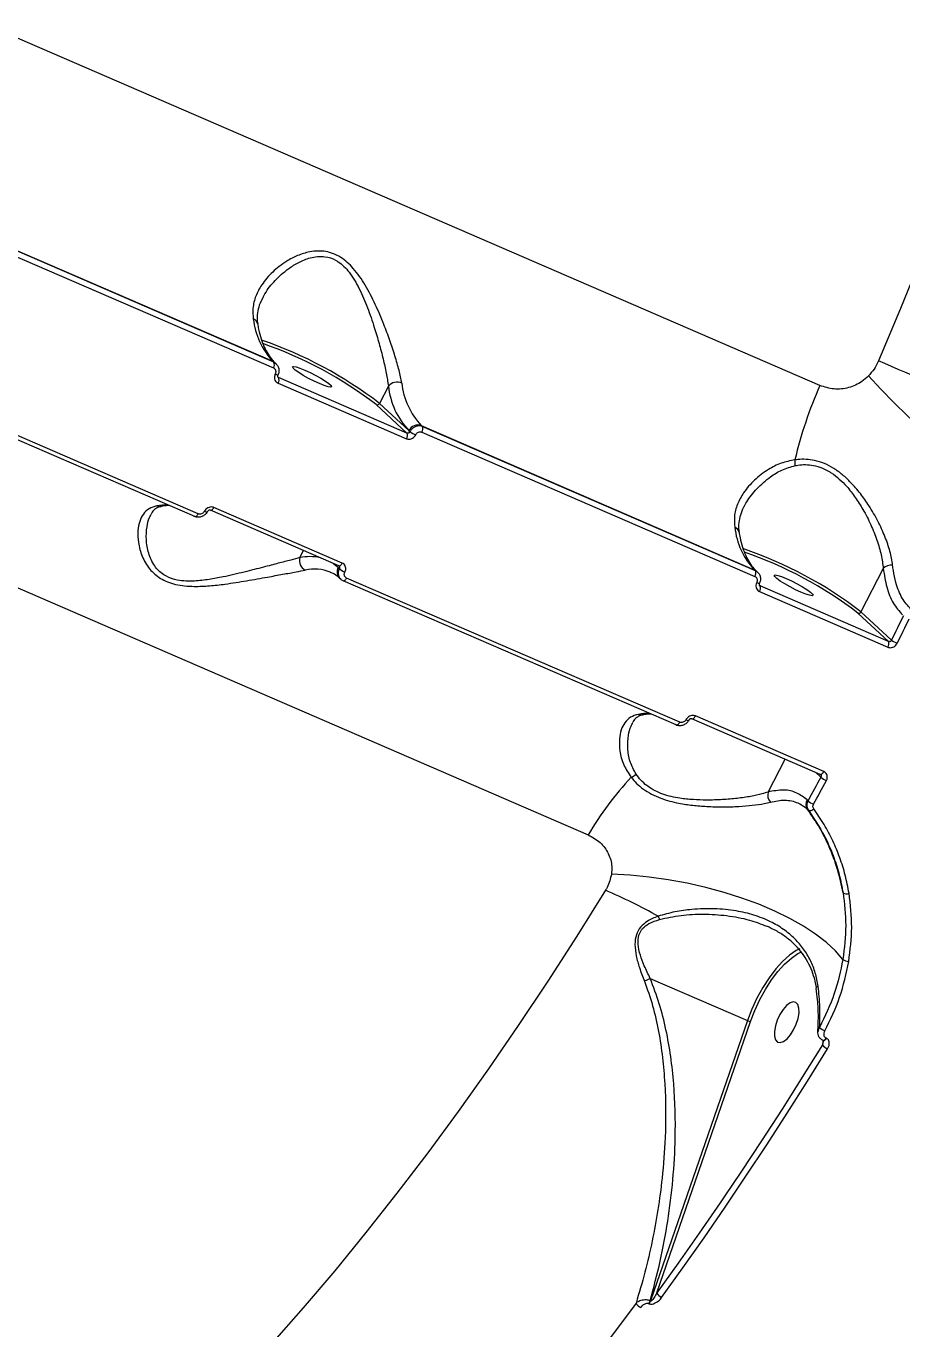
# Model space of a CAD drawing. Header units: millimetres. Extents: x -4781 to 5098, y -4410 to 4664.
# Drawn here: x -443.3 to -263.2, y -1384.2 to -1116.2 of the extents above; entities that cross this region are included whole.
import ezdxf

# ---------------------------------------------------------------- set-up
doc = ezdxf.new("R2010")
doc.units = ezdxf.units.MM
for name, color, linetype in [('DIKOM_ОБЪЕКТ', 7, 'Continuous'), ('DIKOM_РАЗМЕР_ЗОНА', 7, 'Continuous'), ('DIKOM_РАЗМЕР_ОБЪЕКТА', 7, 'Continuous')]:
    doc.layers.add(name, color=color, linetype=linetype)
doc.styles.add('style1', font='arial.ttf', dxfattribs={"width": 0.8})
doc.dimstyles.new('1-50', dxfattribs={"dimtxt": 300, "dimasz": 200, "dimexe": 100, "dimexo": 0, "dimgap": 100, "dimtad": 1, "dimtxsty": 'style1', "dimcen": 200, "dimclrd": 7, "dimclre": 7, "dimclrt": 7, "dimadec": 1, "dimazin": 2, "dimtfac": 1, "dimtmove": 0, "dimatfit": 2, "dimfxl": 0, "dimlwd": 25, "dimlwe": 18, "dimarcsym": 0})

# ---------------------------------------------------------------- blocks, each defined once
blk = doc.blocks.new('*D54')
at = {"layer": 'Defpoints', "color": 0, "transparency": 16777216}
for p in [(2534.93, 1098.4), (-3331.22, 763.4), (2534.93, -3200.56)]:
    blk.add_point(p, dxfattribs=at)
at = {"layer": 'DIKOM_РАЗМЕР_ОБЪЕКТА', "color": 7, "lineweight": 18, "transparency": 16777216}
for p, q in [((2534.93, 1098.4), (2534.93, -3300.56)), ((-3331.22, 763.4), (-3331.22, -3300.56))]:
    blk.add_line(p, q, dxfattribs=at)
at = {"layer": 'DIKOM_РАЗМЕР_ОБЪЕКТА', "color": 7, "lineweight": 25, "transparency": 16777216}
blk.add_line((-3131.22, -3200.56), (2334.93, -3200.56), dxfattribs=at)
at = {"layer": 'DIKOM_РАЗМЕР_ОБЪЕКТА', "color": 7, "transparency": 16777216}
for points in [[(-3131.22, -3167.23), (-3131.22, -3233.9), (-3331.22, -3200.56)], [(2334.93, -3167.23), (2334.93, -3233.9), (2534.93, -3200.56)]]:
    blk.add_solid(points, dxfattribs=at)
at = {"layer": 'DIKOM_РАЗМЕР_ОБЪЕКТА', "color": 7, "transparency": 16777216, "insert": (941.13, -2947.39), "char_height": 300, "attachment_point": 5, "style": 'style1'}
blk.add_mtext('5870', dxfattribs=at)
blk = doc.blocks.new('*D57')
at = {"layer": 'Defpoints', "color": 0, "transparency": 16777216}
for p in [(4034.06, 1180.11), (-4781.22, 856.14), (4034.06, -4310.06)]:
    blk.add_point(p, dxfattribs=at)
at = {"layer": 'DIKOM_РАЗМЕР_ЗОНА', "color": 7, "lineweight": 18, "transparency": 16777216}
for p, q in [((4034.06, 1180.11), (4034.06, -4410.06)), ((-4781.22, 856.14), (-4781.22, -4410.06))]:
    blk.add_line(p, q, dxfattribs=at)
at = {"layer": 'DIKOM_РАЗМЕР_ЗОНА', "color": 7, "lineweight": 25, "transparency": 16777216}
blk.add_line((-4581.22, -4310.06), (3834.06, -4310.06), dxfattribs=at)
at = {"layer": 'DIKOM_РАЗМЕР_ЗОНА', "color": 7, "transparency": 16777216}
for points in [[(-4581.22, -4276.72), (-4581.22, -4343.39), (-4781.22, -4310.06)], [(3834.06, -4276.72), (3834.06, -4343.39), (4034.06, -4310.06)]]:
    blk.add_solid(points, dxfattribs=at)
at = {"layer": 'DIKOM_РАЗМЕР_ЗОНА', "color": 7, "transparency": 16777216, "insert": (-1490.8, -4056.88), "char_height": 300, "attachment_point": 5, "style": 'style1'}
blk.add_mtext('8820', dxfattribs=at)

msp = doc.modelspace()

# ---------------------------------------------------------------- linework, layer by layer
at = {"layer": 'DIKOM_ОБЪЕКТ', "color": 7, "linetype": 'Continuous', "lineweight": 15}
for p, q in [((-280.031, -1190.105), (-568.888, -1065.007)), ((-616.554, -1157.454), (-327.698, -1282.552)), ((-461.065, -1155.448), (-392.564, -1185.114)), ((-460.943, -1156.81), (-392.443, -1186.476)), ((-392.343, -1185.32), (-460.843, -1155.653)), ((-408.628, -1217.051), (-477.129, -1187.385)), ((-407.914, -1216.481), (-476.414, -1186.815)), ((-392.564, -1185.114), (-392.343, -1185.32)), ((-392.112, -1185.409), (-391.89, -1185.615)), ((-391.383, -1188.443), (-391.544, -1188.294)), ((-391.383, -1188.443), (-391.495, -1188.367)), ((-391.485, -1189.605), (-365.076, -1201.042)), ((-364.973, -1199.881), (-391.383, -1188.443)), ((-368.792, -1190.21), (-370.631, -1193.776)), ((-371.27, -1194.038), (-364.973, -1199.881)), ((-364.587, -1199.384), (-370.631, -1193.776)), ((-364.352, -1199.602), (-364.587, -1199.384)), ((-362.028, -1198.339), (-293.528, -1228.005)), ((-361.807, -1198.544), (-362.028, -1198.339)), ((-361.906, -1199.7), (-293.406, -1229.367)), ((-293.306, -1228.21), (-361.807, -1198.544)), ((-378.989, -1227.211), (-405.399, -1215.773)), ((-378.272, -1226.635), (-404.681, -1215.197)), ((-386.996, -1225.515), (-386.249, -1224.067)), ((-379.922, -1226.806), (-379.113, -1227.557)), ((-379.113, -1227.557), (-378.878, -1227.775)), ((-378.993, -1227.209), (-378.935, -1227.248)), ((-380.752, -1228.493), (-380.632, -1228.544)), ((-378.601, -1229.944), (-378.823, -1229.738)), ((-378.149, -1230.239), (-378.092, -1230.276)), ((-309.592, -1259.942), (-378.092, -1230.276)), ((-308.877, -1259.372), (-377.378, -1229.706)), ((-293.528, -1228.005), (-293.306, -1228.21)), ((-293.075, -1228.299), (-292.853, -1228.506)), ((-267.008, -1227.773), (-271.594, -1236.667)), ((-292.346, -1231.334), (-292.508, -1231.184)), ((-292.346, -1231.334), (-292.459, -1231.258)), ((-292.449, -1232.496), (-266.039, -1243.933)), ((-265.936, -1242.772), (-292.346, -1231.334)), ((-272.233, -1236.928), (-265.936, -1242.772)), ((-265.315, -1242.493), (-271.594, -1236.667)), ((-279.952, -1270.101), (-306.362, -1258.664)), ((-279.235, -1269.526), (-305.645, -1258.088)), ((-290.706, -1273.733), (-287.212, -1266.958)), ((-280.886, -1269.697), (-279.842, -1270.666)), ((-279.956, -1270.1), (-279.898, -1270.139)), ((-282.474, -1275.529), (-282.675, -1275.343)), ((-282.58, -1277.305), (-282.395, -1277.477)), ((-314.941, -1312.094), (-294.929, -1320.761)), ((-294.929, -1320.761), (-314.868, -1378.444)), ((-313.583, -1376.776), (-294.284, -1320.944)), ((-279.396, -1324.836), (-279.53, -1325.736)), ((-279.349, -1324.856), (-279.421, -1324.825)), ((-279.349, -1324.856), (-279.31, -1324.868)), ((-278.691, -1324.384), (-278.763, -1324.353)), ((-315.259, -1378.962), (-315.158, -1379.006)), ((-314.868, -1378.444), (-314.969, -1378.4))]:
    msp.add_line(p, q, dxfattribs=at)
at = {"layer": 'DIKOM_ОБЪЕКТ', "color": 7, "linetype": 'Continuous', "lineweight": 15, "flags": 128}
for points in [[(-259.091, -1163.503), (-263.456, -1174.29), (-267.969, -1185.029)], [(-392.112, -1185.409), (-392.26, -1185.287), (-392.564, -1185.114)], [(-385.986, -1186.916), (-384.879, -1187.426), (-383.739, -1188.009), (-382.658, -1188.616), (-381.725, -1189.199), (-381.014, -1189.711), (-380.584, -1190.11), (-380.469, -1190.365), (-380.679, -1190.453), (-381.196, -1190.368), (-381.979, -1190.118), (-382.964, -1189.721), (-384.071, -1189.211), (-385.211, -1188.629), (-386.292, -1188.021), (-387.225, -1187.438), (-387.936, -1186.926), (-388.366, -1186.527), (-388.481, -1186.273), (-388.272, -1186.185), (-387.754, -1186.27), (-386.971, -1186.52), (-385.986, -1186.916)], [(-256.863, -1189.818), (-258.303, -1189.2), (-259.732, -1188.585), (-261.149, -1187.975), (-262.551, -1187.37), (-263.937, -1186.773), (-265.303, -1186.182), (-266.648, -1185.601), (-267.969, -1185.029)], [(-230.471, -1221.205), (-232.371, -1220.177), (-234.485, -1218.901), (-236.792, -1217.39), (-239.268, -1215.659), (-241.891, -1213.725), (-244.632, -1211.607), (-247.467, -1209.326), (-250.366, -1206.905), (-253.301, -1204.367), (-256.243, -1201.738), (-259.163, -1199.043), (-262.032, -1196.309), (-264.822, -1193.563), (-267.505, -1190.833), (-270.055, -1188.144)], [(-408.628, -1217.051), (-408.613, -1217.057), (-408.527, -1217.067), (-408.43, -1217.042), (-408.326, -1216.985), (-408.218, -1216.896), (-408.111, -1216.779), (-408.009, -1216.639), (-407.914, -1216.481)], [(-405.404, -1215.771), (-405.383, -1215.779), (-405.296, -1215.789), (-405.199, -1215.764), (-405.095, -1215.705), (-404.987, -1215.616), (-404.879, -1215.498), (-404.776, -1215.357), (-404.681, -1215.197)], [(-379.113, -1227.557), (-379.923, -1226.89), (-380.243, -1226.668)], [(-378.989, -1227.211), (-378.973, -1227.217), (-378.887, -1227.226), (-378.789, -1227.201), (-378.685, -1227.143), (-378.577, -1227.053), (-378.469, -1226.936), (-378.366, -1226.794), (-378.272, -1226.635)], [(-378.092, -1230.276), (-378.077, -1230.282), (-377.991, -1230.292), (-377.894, -1230.267), (-377.79, -1230.209), (-377.682, -1230.12), (-377.575, -1230.004), (-377.472, -1229.864), (-377.378, -1229.706)], [(-293.075, -1228.299), (-293.223, -1228.178), (-293.528, -1228.005)], [(-286.95, -1229.807), (-285.842, -1230.317), (-284.702, -1230.899), (-283.621, -1231.507), (-282.688, -1232.09), (-281.977, -1232.602), (-281.547, -1233.001), (-281.432, -1233.255), (-281.642, -1233.343), (-282.159, -1233.259), (-282.942, -1233.008), (-283.927, -1232.612), (-285.035, -1232.102), (-286.175, -1231.52), (-287.255, -1230.912), (-288.189, -1230.329), (-288.899, -1229.817), (-289.33, -1229.418), (-289.444, -1229.164), (-289.235, -1229.076), (-288.718, -1229.16), (-287.935, -1229.41), (-286.95, -1229.807)], [(-262.852, -1237.473), (-263.158, -1238.101), (-263.465, -1238.73), (-263.772, -1239.358), (-264.08, -1239.986), (-264.388, -1240.613), (-264.697, -1241.24), (-265.006, -1241.867), (-265.315, -1242.493)], [(-264.137, -1243.129), (-263.827, -1242.501), (-263.517, -1241.872), (-263.208, -1241.244), (-262.899, -1240.615), (-262.59, -1239.986), (-262.282, -1239.356), (-261.975, -1238.726), (-261.668, -1238.096)], [(-309.592, -1259.942), (-309.576, -1259.948), (-309.49, -1259.958), (-309.393, -1259.933), (-309.289, -1259.876), (-309.182, -1259.787), (-309.075, -1259.67), (-308.972, -1259.53), (-308.877, -1259.372)], [(-306.367, -1258.662), (-306.346, -1258.67), (-306.26, -1258.679), (-306.162, -1258.654), (-306.058, -1258.596), (-305.95, -1258.507), (-305.842, -1258.389), (-305.739, -1258.248), (-305.645, -1258.088)], [(-279.952, -1270.101), (-279.936, -1270.108), (-279.85, -1270.117), (-279.753, -1270.092), (-279.648, -1270.034), (-279.54, -1269.944), (-279.433, -1269.827), (-279.33, -1269.686), (-279.235, -1269.526)], [(-279.842, -1270.666), (-280.169, -1271.275), (-280.497, -1271.884), (-280.826, -1272.493), (-281.155, -1273.101), (-281.484, -1273.709), (-281.814, -1274.316), (-282.144, -1274.923), (-282.474, -1275.529)], [(-281.337, -1276.243), (-281.006, -1275.635), (-280.675, -1275.027), (-280.345, -1274.419), (-280.014, -1273.809), (-279.685, -1273.2), (-279.355, -1272.59), (-279.027, -1271.98), (-278.698, -1271.369)], [(-275.307, -1308.161), (-276.831, -1306.402), (-278.705, -1304.662), (-280.912, -1302.959), (-283.43, -1301.308), (-286.234, -1299.727), (-289.296, -1298.23), (-292.586, -1296.833), (-296.072, -1295.549), (-299.719, -1294.391), (-303.49, -1293.371), (-307.35, -1292.499), (-311.259, -1291.783), (-315.18, -1291.23), (-319.073, -1290.846), (-322.9, -1290.634)], [(-324.121, -1293.931), (-330.019, -1303.385), (-336.003, -1312.67), (-342.068, -1321.777), (-348.208, -1330.699), (-354.417, -1339.426), (-360.69, -1347.952), (-367.02, -1356.267), (-373.402, -1364.364), (-379.83, -1372.236), (-386.298, -1379.874), (-392.799, -1387.273)], [(-284.129, -1305.987), (-284.887, -1306.367), (-286.289, -1307.312), (-287.713, -1308.576), (-289.127, -1310.128), (-290.497, -1311.933), (-291.791, -1313.947), (-292.979, -1316.124), (-294.033, -1318.414), (-294.929, -1320.761)], [(-294.284, -1320.944), (-293.415, -1318.668), (-292.393, -1316.448), (-291.241, -1314.338), (-289.986, -1312.384), (-288.658, -1310.634), (-287.287, -1309.129), (-285.907, -1307.904), (-284.548, -1306.987), (-283.773, -1306.601)], [(-284.514, -1320.325), (-284.323, -1319.192), (-284.336, -1318.213), (-284.553, -1317.467), (-284.955, -1317.014), (-285.51, -1316.892), (-286.173, -1317.11), (-286.891, -1317.651), (-287.605, -1318.471), (-288.257, -1319.502), (-288.795, -1320.663), (-289.175, -1321.858), (-289.366, -1322.991), (-289.353, -1323.971), (-289.136, -1324.716), (-288.734, -1325.169), (-288.179, -1325.291), (-287.516, -1325.073), (-286.798, -1324.532), (-286.084, -1323.713), (-285.432, -1322.681), (-284.894, -1321.521), (-284.514, -1320.325)], [(-312.581, -1377.704), (-308.198, -1371.605), (-303.845, -1365.416), (-299.523, -1359.14), (-295.235, -1352.78), (-290.982, -1346.338), (-286.765, -1339.816), (-282.586, -1333.217), (-278.447, -1326.544)], [(-279.53, -1325.736), (-283.659, -1332.394), (-283.895, -1332.771)], [(-279.42, -1324.825), (-279.371, -1324.839), (-279.231, -1324.819), (-279.075, -1324.726), (-278.915, -1324.566), (-278.763, -1324.353)], [(-279.31, -1324.868), (-279.298, -1324.87), (-279.159, -1324.85), (-279.003, -1324.757), (-278.843, -1324.597), (-278.691, -1324.384)], [(-283.895, -1332.771), (-287.828, -1338.977), (-292.035, -1345.484), (-296.278, -1351.91), (-299.584, -1356.825)], [(-299.584, -1356.825), (-300.556, -1358.255), (-304.868, -1364.516), (-309.21, -1370.69), (-313.583, -1376.776)], [(-317.852, -1378.876), (-322.495, -1385.13), (-327.167, -1391.279), (-331.866, -1397.32), (-336.588, -1403.25), (-341.333, -1409.069), (-346.099, -1414.773), (-350.883, -1420.359), (-355.683, -1425.825)]]:
    msp.add_lwpolyline(points, dxfattribs=at)
at = {"layer": 'DIKOM_ОБЪЕКТ', "color": 7, "linetype": 'Continuous', "lineweight": 15}
for centre, radius, start, end in [((-381.551, -1174.779), 15.103, 186.07014, 223.17958), ((-397.042, -1177.66), 1.368, 12.2846, 69.79435), ((-422.458, -1261.313), 85.131, 52.49751, 71.11547), ((-421.65, -1259.733), 82.789, 52.51676, 70.93607), ((-393.405, -1185.81), 1.17, 325.33494, 24.78576), ((-391.466, -1186.759), 1.136, 238.53898, 267.49247), ((-392.451, -1188.934), 1.175, 325.20908, 24.69743), ((-366.973, -1191.895), 2.479, 67.71752, 137.19535), ((-351.011, -1188.002), 15.107, 186.07324, 223.1741), ((-200.796, -1225.263), 86.685, 156.07246, 166.7476), ((-353.02, -1188.532), 15.861, 186.07368, 223.17612), ((-371.094, -1193.556), 0.513, 249.93433, 334.58243), ((-366.042, -1200.372), 1.176, 325.22944, 24.67708), ((-362.734, -1200.265), 2.052, 69.88319, 154.57775), ((-360.604, -1194.06), 6.691, 235.93201, 247.41395), ((-362.869, -1199.035), 1.17, 325.33965, 24.77519), ((-288.542, -1206.113), 3.447, 352.32606, 12.096), ((-414.441, -1224.703), 10.035, 88.17954, 101.33665), ((-415.787, -1213.449), 1.546, 246.10996, 280.26035), ((-406.182, -1215.347), 0.76, 234.74784, 279.35702), ((-282.512, -1217.669), 15.105, 186.07276, 223.17631), ((-298.005, -1220.551), 1.368, 12.29444, 69.80786), ((-323.405, -1304.174), 85.098, 52.49387, 71.11911), ((-322.627, -1302.649), 82.817, 52.51994, 70.93289), ((-384.911, -1226.139), 2.175, 163.34885, 243.6344), ((-384.987, -1235.14), 9.832, 77.33077, 101.79032), ((-377.525, -1228.456), 1.824, 150.49074, 224.66798), ((-265.247, -1229.51), 2.474, 86.00772, 135.39293), ((-383.977, -1236.666), 8.786, 68.46563, 102.4913), ((-376.184, -1224.671), 4.11, 229.04535, 247.83833), ((-294.37, -1228.701), 1.172, 325.36733, 24.75156), ((-292.432, -1229.654), 1.131, 238.51953, 267.60043), ((-293.415, -1231.825), 1.176, 325.22944, 24.67708), ((-272.057, -1236.446), 0.513, 249.92265, 334.52092), ((-267.003, -1243.263), 1.174, 325.18939, 24.713), ((-261.552, -1236.922), 6.723, 235.95998, 247.38597), ((-315.393, -1267.702), 10.143, 88.26162, 101.27824), ((-316.752, -1256.342), 1.544, 246.11754, 280.31162), ((-307.142, -1258.227), 0.771, 235.09293, 279.01193), ((-319.943, -1267.971), 2.945, 291.80547, 315.16804), ((-270.092, -1316.352), 66.789, 136.88715, 149.59737), ((-277.15, -1267.568), 4.104, 229.0128, 247.83886), ((-288.477, -1274.291), 2.298, 165.96079, 220.92446), ((-281.049, -1276.248), 1.861, 150.89287, 214.63614), ((-279.89, -1272.677), 3.848, 227.81978, 247.9177), ((-282.049, -1276.53), 1.008, 249.91144, 317.45598), ((-373.689, -1407.548), 123.959, 60.84945, 66.42949), ((-274.548, -1293.256), 1.403, 239.04567, 290.92324), ((-302.752, -1295.435), 11.238, 200.05612, 203.67709), ((-274.158, -1306.755), 1.815, 230.74773, 271.85712), ((-294.013, -1318.761), 2.2, 245.38876, 262.92189), ((-278.211, -1320.486), 2.517, 221.84636, 251.96956), ((-277.484, -1324.122), 2.607, 218.26592, 248.31172), ((-311.885, -1375.948), 1.889, 205.96769, 248.37053), ((-316.137, -1377.978), 1.936, 207.66432, 247.76615), ((-317.013, -1377.702), 2.16, 324.31069, 341.14898), ((-316.935, -1377.735), 2.185, 324.4077, 341.05198)]:
    msp.add_arc(centre, radius, start, end, dxfattribs=at)
for points, knots in [([(-366.033, -1189.601), (-366.201, -1188.748), (-366.537, -1187.042), (-367.407, -1184.04), (-368.46, -1180.852), (-369.792, -1177.292), (-371.418, -1173.426), (-373.451, -1169.471), (-375.767, -1166.06), (-378.096, -1163.935), (-380.084, -1162.936), (-381.688, -1162.49), (-383.337, -1162.389), (-385.312, -1162.619), (-387.493, -1163.31), (-390.119, -1164.689), (-392.696, -1166.685), (-394.808, -1169.165), (-396.136, -1171.693), (-396.768, -1174.065), (-396.632, -1175.648), (-396.569, -1176.376)], [0, 0, 0, 0, 0.055477, 0.1110216, 0.1664945, 0.2220059, 0.2900218, 0.3579602, 0.422677, 0.4774092, 0.5052471, 0.5330949, 0.5627105, 0.5923752, 0.6404311, 0.6885808, 0.760326, 0.8320614, 0.891, 0.9498672, 1, 1, 1, 1]), ([(-394.703, -1172.297), (-394.535, -1171.937), (-393.907, -1170.592), (-392.124, -1168.429), (-389.727, -1166.257), (-387.241, -1164.705), (-385.224, -1163.875), (-383.383, -1163.524), (-381.605, -1163.532), (-380.135, -1164.001), (-378.851, -1164.78), (-377.882, -1165.578), (-376.335, -1167.351), (-374.672, -1170.222), (-373.036, -1174.116), (-371.734, -1177.926), (-370.68, -1181.472), (-369.857, -1184.625), (-369.175, -1187.628), (-368.921, -1189.341), (-368.792, -1190.21)], [0, 0, 0, 0, 0.03075625, 0.11482618, 0.20110399, 0.25636003, 0.31274073, 0.34553476, 0.37921011, 0.42741158, 0.44025314, 0.47032608, 0.50140368, 0.57565389, 0.65475173, 0.73602729, 0.80159714, 0.86831159, 0.93323976, 1, 1, 1, 1]), ([(-394.73, -1172.284), (-394.889, -1172.581), (-395.326, -1173.399), (-395.688, -1174.751), (-395.866, -1176.142), (-395.726, -1177.016), (-395.669, -1177.375)], [0, 0, 0, 0, 0.1770032, 0.4876645, 0.7898243, 1, 1, 1, 1]), ([(-395.704, -1177.374), (-395.635, -1177.758), (-395.436, -1178.867), (-394.992, -1180.521), (-394.338, -1182.241), (-393.559, -1183.693), (-392.804, -1184.724), (-392.299, -1185.224), (-392.112, -1185.409)], [0, 0, 0, 0, 0.1035385, 0.2983141, 0.4928934, 0.6877618, 0.8843251, 1, 1, 1, 1]), ([(-392.443, -1186.476), (-392.355, -1186.526), (-392.179, -1186.626), (-392.008, -1186.887), (-391.933, -1187.195), (-391.958, -1187.489), (-392.031, -1187.66), (-392.059, -1187.728)], [0, 0, 0, 0, 0.214295, 0.4286346, 0.643112, 0.8582301, 1, 1, 1, 1]), ([(-391.834, -1185.674), (-391.839, -1185.668), (-391.955, -1185.495), (-392.152, -1185.406), (-392.343, -1185.32)], [0, 0, 0, 0, 0.0360091, 1, 1, 1, 1]), ([(-391.846, -1185.695), (-391.796, -1185.735), (-391.566, -1185.917), (-391.348, -1186.428), (-391.275, -1187.116), (-391.357, -1187.642), (-391.511, -1187.864), (-391.527, -1187.887)], [0, 0, 0, 0, 0.08106198, 0.37250993, 0.66418324, 0.96474566, 1, 1, 1, 1]), ([(-267.969, -1185.029), (-267.993, -1185.083), (-268.251, -1185.678), (-268.858, -1186.799), (-269.651, -1187.69), (-270.055, -1188.144)], [0, 0, 0, 0, 0.0468784, 0.5142913, 1, 1, 1, 1]), ([(-392.059, -1187.728), (-392.102, -1187.83), (-392.21, -1188.086), (-392.249, -1188.527), (-392.137, -1188.988), (-391.881, -1189.379), (-391.617, -1189.53), (-391.485, -1189.605)], [0, 0, 0, 0, 0.1418593, 0.3567826, 0.5712845, 0.7856777, 1, 1, 1, 1]), ([(-391.512, -1187.895), (-391.526, -1187.922), (-391.565, -1187.999), (-391.583, -1188.127), (-391.57, -1188.253), (-391.537, -1188.331), (-391.505, -1188.354), (-391.493, -1188.363)], [0, 0, 0, 0, 0.1161741, 0.3186263, 0.5451638, 0.8197737, 1, 1, 1, 1]), ([(-270.055, -1188.144), (-270.484, -1188.531), (-271.688, -1189.613), (-274.123, -1190.678), (-277.174, -1191.026), (-279.072, -1190.414), (-280.031, -1190.105)], [0, 0, 0, 0, 0.1529557, 0.4283599, 0.7114269, 1, 1, 1, 1]), ([(-365.076, -1201.042), (-364.981, -1201.075), (-364.743, -1201.159), (-364.316, -1201.149), (-363.851, -1200.982), (-363.439, -1200.672), (-363.262, -1200.382), (-363.174, -1200.238)], [0, 0, 0, 0, 0.14059176, 0.3550613, 0.56980314, 0.78491567, 1, 1, 1, 1]), ([(-364.352, -1199.602), (-364.38, -1199.652), (-364.436, -1199.751), (-364.569, -1199.857), (-364.721, -1199.915), (-364.863, -1199.92), (-364.942, -1199.892), (-364.973, -1199.881)], [0, 0, 0, 0, 0.2155565, 0.430874, 0.6454156, 0.8596724, 1, 1, 1, 1]), ([(-361.807, -1198.544), (-361.932, -1198.5), (-362.249, -1198.389), (-362.82, -1198.4), (-363.442, -1198.62), (-363.995, -1199.028), (-364.233, -1199.411), (-364.352, -1199.602)], [0, 0, 0, 0, 0.1407296, 0.3554527, 0.5702933, 0.7851277, 1, 1, 1, 1]), ([(-363.174, -1200.238), (-363.115, -1200.141), (-362.997, -1199.948), (-362.722, -1199.741), (-362.413, -1199.629), (-362.128, -1199.623), (-361.969, -1199.678), (-361.906, -1199.7)], [0, 0, 0, 0, 0.215128, 0.4301374, 0.6449781, 0.8594842, 1, 1, 1, 1]), ([(-285.172, -1205.391), (-286.143, -1205.588), (-288.088, -1205.983), (-290.919, -1207.481), (-293.592, -1209.508), (-295.722, -1211.986), (-297.072, -1214.513), (-297.73, -1216.91), (-297.595, -1218.518), (-297.533, -1219.267)], [0, 0, 0, 0, 0.128151, 0.2567403, 0.4268173, 0.5968716, 0.7373062, 0.8775676, 1, 1, 1, 1]), ([(-265.075, -1227.042), (-265.228, -1226.114), (-265.534, -1224.258), (-266.594, -1221.187), (-268.042, -1218.009), (-269.767, -1215.021), (-271.664, -1212.319), (-273.494, -1210.18), (-275.342, -1208.448), (-277.15, -1207.113), (-279.105, -1206.1), (-281.621, -1205.312), (-283.681, -1205.216), (-284.972, -1205.368), (-285.172, -1205.391)], [0, 0, 0, 0, 0.11009536, 0.22021589, 0.32928634, 0.43830672, 0.52495827, 0.61150901, 0.67533711, 0.73909274, 0.80399564, 0.86888834, 0.97973041, 1, 1, 1, 1]), ([(-295.653, -1215.163), (-295.473, -1214.785), (-294.829, -1213.425), (-293.025, -1211.247), (-290.542, -1209.043), (-287.874, -1207.363), (-286.051, -1206.839), (-285.126, -1206.574)], [0, 0, 0, 0, 0.0987498, 0.3550405, 0.6180441, 0.806352, 1, 1, 1, 1]), ([(-285.126, -1206.574), (-284.938, -1206.541), (-283.73, -1206.331), (-281.854, -1206.337), (-279.622, -1206.989), (-278.41, -1207.598), (-277.207, -1208.365), (-276.016, -1209.302), (-274.345, -1211.005), (-272.707, -1213.114), (-271.023, -1215.791), (-269.505, -1218.754), (-268.25, -1221.915), (-267.352, -1224.977), (-267.123, -1226.841), (-267.008, -1227.773)], [0, 0, 0, 0, 0.020103, 0.1287317, 0.1863589, 0.2439964, 0.254856, 0.3176611, 0.3805763, 0.4675486, 0.554631, 0.6653721, 0.77617, 0.8880909, 1, 1, 1, 1]), ([(-416.414, -1214.863), (-416.972, -1215.03), (-418.106, -1215.369), (-419.24, -1216.508), (-420, -1218.022), (-420.38, -1219.987), (-420.295, -1222.415), (-419.571, -1225.176), (-418.118, -1227.791), (-416.161, -1229.566), (-414.227, -1230.531), (-412.546, -1231.048), (-410.684, -1231.343), (-408.343, -1231.463), (-405.548, -1231.333), (-401.913, -1230.917), (-397.865, -1230.269), (-393.878, -1229.551), (-390.467, -1228.927), (-387.797, -1228.446), (-386.479, -1228.2), (-385.877, -1228.088)], [0, 0, 0, 0, 0.0545827, 0.1110322, 0.1659459, 0.2220146, 0.2890712, 0.3579584, 0.4226748, 0.4774028, 0.5047488, 0.5330992, 0.562354, 0.5923818, 0.639889, 0.6885848, 0.7592834, 0.8320587, 0.8901595, 0.9498666, 1, 1, 1, 1]), ([(-386.996, -1225.515), (-387.584, -1225.671), (-388.858, -1226.009), (-391.417, -1226.67), (-394.633, -1227.509), (-398.436, -1228.489), (-402.225, -1229.39), (-405.679, -1230.039), (-408.267, -1230.341), (-410.467, -1230.36), (-412.473, -1230.139), (-413.991, -1229.624), (-415.21, -1228.907), (-416.066, -1228.212), (-417.277, -1226.753), (-418.234, -1224.537), (-418.671, -1221.755), (-418.511, -1219.301), (-418.114, -1217.56), (-417.685, -1216.822), (-417.554, -1216.598)], [0, 0, 0, 0, 0.0593373, 0.1286036, 0.1997505, 0.28391, 0.3702838, 0.4255968, 0.4820373, 0.5148667, 0.5485772, 0.5968324, 0.6096845, 0.6397954, 0.6709046, 0.7452268, 0.8244156, 0.9057761, 0.9714172, 1, 1, 1, 1]), ([(-415.483, -1214.982), (-415.559, -1214.992), (-415.926, -1215.038), (-416.411, -1215.262), (-416.988, -1215.67), (-417.38, -1216.091), (-417.546, -1216.492), (-417.582, -1216.578)], [0, 0, 0, 0, 0.0635259, 0.3071105, 0.6031721, 0.914706, 1, 1, 1, 1]), ([(-413.818, -1214.804), (-414.252, -1214.82), (-414.795, -1214.839), (-415.386, -1214.948), (-415.504, -1214.969)], [0, 0, 0, 0, 0.8000896, 1, 1, 1, 1]), ([(-406.072, -1216.09), (-406.096, -1216.144), (-406.222, -1216.423), (-406.648, -1216.831), (-407.324, -1217.175), (-408.045, -1217.228), (-408.555, -1217.131), (-408.763, -1216.975), (-408.792, -1216.954)], [0, 0, 0, 0, 0.05515348, 0.28751572, 0.52948875, 0.75115442, 0.96541929, 1, 1, 1, 1]), ([(-406.62, -1215.968), (-406.682, -1216.062), (-406.805, -1216.25), (-407.088, -1216.449), (-407.404, -1216.555), (-407.692, -1216.559), (-407.851, -1216.503), (-407.914, -1216.481)], [0, 0, 0, 0, 0.2153009, 0.4302737, 0.645016, 0.8595053, 1, 1, 1, 1]), ([(-404.681, -1215.197), (-404.776, -1215.164), (-405.014, -1215.081), (-405.446, -1215.086), (-405.919, -1215.246), (-406.342, -1215.545), (-406.528, -1215.827), (-406.62, -1215.968)], [0, 0, 0, 0, 0.1406172, 0.3551339, 0.5699189, 0.7849777, 1, 1, 1, 1]), ([(-405.403, -1215.777), (-405.428, -1215.766), (-405.474, -1215.745), (-405.61, -1215.751), (-405.753, -1215.799), (-405.886, -1215.883), (-405.994, -1215.988), (-406.036, -1216.064), (-406.055, -1216.098)], [0, 0, 0, 0, 0.2168443, 0.4056618, 0.5694131, 0.7205865, 0.8772271, 1, 1, 1, 1]), ([(-295.691, -1215.1), (-295.7, -1215.113), (-296.035, -1215.648), (-296.413, -1216.73), (-296.762, -1218.293), (-296.815, -1219.463), (-296.67, -1220.122), (-296.639, -1220.266)], [0, 0, 0, 0, 0.0082443, 0.3189289, 0.6207174, 0.9171363, 1, 1, 1, 1]), ([(-296.668, -1220.265), (-296.599, -1220.649), (-296.4, -1221.758), (-295.956, -1223.412), (-295.301, -1225.132), (-294.523, -1226.584), (-293.767, -1227.615), (-293.262, -1228.114), (-293.075, -1228.299)], [0, 0, 0, 0, 0.1035394, 0.2983177, 0.4928809, 0.6877577, 0.8843236, 1, 1, 1, 1]), ([(-378.935, -1227.248), (-378.931, -1227.251), (-378.885, -1227.281), (-378.835, -1227.377), (-378.801, -1227.522), (-378.821, -1227.663), (-378.862, -1227.743), (-378.878, -1227.775)], [0, 0, 0, 0, 0.0259298, 0.2910579, 0.5575991, 0.8240399, 1, 1, 1, 1]), ([(-377.735, -1228.478), (-377.689, -1228.379), (-377.573, -1228.129), (-377.525, -1227.698), (-377.627, -1227.245), (-377.877, -1226.859), (-378.14, -1226.71), (-378.272, -1226.635)], [0, 0, 0, 0, 0.1417704, 0.3566217, 0.5712894, 0.7857123, 1, 1, 1, 1]), ([(-261.338, -1236.108), (-261.96, -1235.405), (-263.222, -1233.979), (-264.327, -1231.119), (-264.866, -1228.686), (-265.028, -1227.409), (-265.075, -1227.042)], [0, 0, 0, 0, 0.3362291, 0.682223, 0.908776, 1, 1, 1, 1]), ([(-378.823, -1229.738), (-378.993, -1229.591), (-379.519, -1229.138), (-380.141, -1228.716), (-380.649, -1228.554), (-380.737, -1228.526)], [0, 0, 0, 0, 0.28409417, 0.8748155, 1, 1, 1, 1]), ([(-378.878, -1227.775), (-378.938, -1227.908), (-379.09, -1228.243), (-379.147, -1228.817), (-379.021, -1229.427), (-378.776, -1229.734), (-378.656, -1229.884)], [0, 0, 0, 0, 0.18246849, 0.45876443, 0.73488897, 1, 1, 1, 1]), ([(-378.656, -1229.884), (-378.652, -1229.891), (-378.536, -1230.063), (-378.339, -1230.152), (-378.149, -1230.239)], [0, 0, 0, 0, 0.0382216, 1, 1, 1, 1]), ([(-377.378, -1229.706), (-377.465, -1229.656), (-377.64, -1229.556), (-377.807, -1229.299), (-377.875, -1228.998), (-377.842, -1228.71), (-377.765, -1228.544), (-377.735, -1228.478)], [0, 0, 0, 0, 0.2142695, 0.4284784, 0.6431987, 0.8579701, 1, 1, 1, 1]), ([(-293.406, -1229.367), (-293.318, -1229.416), (-293.142, -1229.516), (-292.971, -1229.778), (-292.897, -1230.086), (-292.922, -1230.38), (-292.994, -1230.551), (-293.023, -1230.619)], [0, 0, 0, 0, 0.21414306, 0.42845556, 0.64317266, 0.85799093, 1, 1, 1, 1]), ([(-292.798, -1228.565), (-292.802, -1228.559), (-292.917, -1228.384), (-293.115, -1228.296), (-293.306, -1228.21)], [0, 0, 0, 0, 0.0365448, 1, 1, 1, 1]), ([(-292.809, -1228.586), (-292.759, -1228.626), (-292.53, -1228.808), (-292.311, -1229.319), (-292.238, -1230.007), (-292.32, -1230.533), (-292.474, -1230.755), (-292.491, -1230.778)], [0, 0, 0, 0, 0.0810306, 0.3726248, 0.6640463, 0.9647513, 1, 1, 1, 1]), ([(-267.008, -1227.773), (-266.796, -1229.071), (-266.358, -1231.745), (-265.043, -1235.015), (-263.723, -1236.522), (-263.053, -1237.286)], [0, 0, 0, 0, 0.3175222, 0.6539197, 1, 1, 1, 1]), ([(-293.023, -1230.619), (-293.066, -1230.721), (-293.174, -1230.976), (-293.212, -1231.418), (-293.1, -1231.879), (-292.844, -1232.27), (-292.581, -1232.421), (-292.449, -1232.496)], [0, 0, 0, 0, 0.1418751, 0.3566272, 0.571355, 0.7857371, 1, 1, 1, 1]), ([(-292.475, -1230.786), (-292.489, -1230.814), (-292.528, -1230.89), (-292.546, -1231.017), (-292.534, -1231.143), (-292.5, -1231.221), (-292.469, -1231.244), (-292.456, -1231.253)], [0, 0, 0, 0, 0.11619657, 0.31828346, 0.54505028, 0.81969299, 1, 1, 1, 1]), ([(-266.039, -1243.933), (-265.945, -1243.966), (-265.707, -1244.049), (-265.279, -1244.039), (-264.814, -1243.873), (-264.402, -1243.563), (-264.225, -1243.273), (-264.137, -1243.129)], [0, 0, 0, 0, 0.1406283, 0.3551261, 0.5698809, 0.7849071, 1, 1, 1, 1]), ([(-265.315, -1242.493), (-265.343, -1242.543), (-265.399, -1242.642), (-265.533, -1242.748), (-265.685, -1242.806), (-265.826, -1242.81), (-265.905, -1242.783), (-265.936, -1242.772)], [0, 0, 0, 0, 0.21514245, 0.43049708, 0.64536167, 0.85963344, 1, 1, 1, 1]), ([(-317.377, -1257.754), (-317.935, -1257.921), (-319.07, -1258.26), (-320.204, -1259.399), (-320.963, -1260.913), (-321.346, -1262.879), (-321.244, -1265.302), (-320.594, -1268.067), (-319.414, -1269.851), (-318.849, -1270.706)], [0, 0, 0, 0, 0.12953682, 0.26350789, 0.39384006, 0.52689782, 0.6860513, 0.84954008, 1, 1, 1, 1]), ([(-317.854, -1270.048), (-318.307, -1269.199), (-319.258, -1267.415), (-319.629, -1264.632), (-319.472, -1262.176), (-319.075, -1260.441), (-318.643, -1259.701), (-318.514, -1259.479)], [0, 0, 0, 0, 0.2220686, 0.466626, 0.7115427, 0.9134558, 1, 1, 1, 1]), ([(-316.452, -1257.869), (-316.499, -1257.874), (-316.841, -1257.912), (-317.305, -1258.12), (-317.921, -1258.524), (-318.327, -1258.953), (-318.509, -1259.378), (-318.545, -1259.46)], [0, 0, 0, 0, 0.0381137, 0.2799341, 0.5713318, 0.9172671, 1, 1, 1, 1]), ([(-314.781, -1257.695), (-315.215, -1257.71), (-315.758, -1257.73), (-316.349, -1257.838), (-316.467, -1257.86)], [0, 0, 0, 0, 0.8000834, 1, 1, 1, 1]), ([(-307.035, -1258.981), (-307.059, -1259.034), (-307.185, -1259.314), (-307.612, -1259.721), (-308.287, -1260.067), (-309.009, -1260.119), (-309.518, -1260.022), (-309.727, -1259.866), (-309.756, -1259.844)], [0, 0, 0, 0, 0.0552908, 0.2875289, 0.5295503, 0.7511816, 0.9654217, 1, 1, 1, 1]), ([(-307.584, -1258.859), (-307.645, -1258.953), (-307.769, -1259.141), (-308.052, -1259.34), (-308.367, -1259.446), (-308.655, -1259.45), (-308.814, -1259.394), (-308.877, -1259.372)], [0, 0, 0, 0, 0.21508597, 0.43010865, 0.64493612, 0.85943951, 1, 1, 1, 1]), ([(-305.645, -1258.088), (-305.739, -1258.055), (-305.977, -1257.971), (-306.409, -1257.977), (-306.882, -1258.137), (-307.306, -1258.436), (-307.491, -1258.718), (-307.584, -1258.859)], [0, 0, 0, 0, 0.140619, 0.3550747, 0.5698503, 0.7848448, 1, 1, 1, 1]), ([(-306.367, -1258.667), (-306.391, -1258.656), (-306.437, -1258.636), (-306.574, -1258.642), (-306.716, -1258.689), (-306.849, -1258.774), (-306.957, -1258.879), (-306.999, -1258.956), (-307.018, -1258.989)], [0, 0, 0, 0, 0.2167588, 0.4055704, 0.5691238, 0.7205662, 0.8772018, 1, 1, 1, 1]), ([(-290.706, -1273.733), (-291.107, -1273.864), (-292.151, -1274.206), (-294.243, -1274.655), (-296.98, -1275.054), (-300.056, -1275.32), (-303.108, -1275.419), (-306.076, -1275.335), (-309.113, -1275.034), (-311.832, -1274.415), (-313.997, -1273.49), (-315.038, -1272.847), (-316.01, -1272.12), (-316.915, -1271.302), (-317.539, -1270.47), (-317.854, -1270.048)], [0, 0, 0, 0, 0.0653899, 0.1703684, 0.2779432, 0.3818123, 0.4884119, 0.5695648, 0.6527981, 0.7604204, 0.8151657, 0.8718903, 0.8800466, 0.9392, 1, 1, 1, 1]), ([(-279.898, -1270.139), (-279.894, -1270.142), (-279.849, -1270.171), (-279.798, -1270.267), (-279.765, -1270.412), (-279.785, -1270.553), (-279.825, -1270.634), (-279.842, -1270.666)], [0, 0, 0, 0, 0.0259321, 0.2917205, 0.557614, 0.8240779, 1, 1, 1, 1]), ([(-278.698, -1271.369), (-278.652, -1271.27), (-278.537, -1271.02), (-278.488, -1270.588), (-278.59, -1270.136), (-278.841, -1269.75), (-279.104, -1269.6), (-279.235, -1269.526)], [0, 0, 0, 0, 0.1419091, 0.3567409, 0.5713675, 0.785767, 1, 1, 1, 1]), ([(-318.849, -1270.706), (-318.493, -1271.125), (-317.772, -1271.971), (-316.37, -1273.146), (-314.698, -1274.19), (-312.294, -1275.258), (-309.373, -1276.025), (-306.163, -1276.492), (-303.086, -1276.735), (-299.873, -1276.808), (-296.702, -1276.721), (-293.846, -1276.487), (-291.696, -1276.171), (-290.62, -1275.899), (-290.213, -1275.796)], [0, 0, 0, 0, 0.0603675, 0.1220456, 0.1825877, 0.2452054, 0.3548652, 0.4358136, 0.5191055, 0.6213418, 0.7266005, 0.8297208, 0.9355781, 1, 1, 1, 1]), ([(-282.675, -1275.343), (-283.353, -1274.828), (-284.785, -1273.739), (-287.486, -1273.13), (-289.622, -1273.53), (-290.706, -1273.733)], [0, 0, 0, 0, 0.3069727, 0.6484699, 1, 1, 1, 1]), ([(-290.213, -1275.796), (-289.211, -1275.598), (-287.178, -1275.196), (-284.839, -1275.761), (-283.363, -1276.616), (-282.745, -1277.16), (-282.58, -1277.305)], [0, 0, 0, 0, 0.3414978, 0.6929929, 0.9180135, 1, 1, 1, 1]), ([(-282.474, -1275.529), (-282.501, -1275.582), (-282.625, -1275.833), (-282.742, -1276.317), (-282.699, -1276.955), (-282.496, -1277.303), (-282.395, -1277.477)], [0, 0, 0, 0, 0.0820075, 0.3880409, 0.6940832, 1, 1, 1, 1]), ([(-275.27, -1294.459), (-275.615, -1292.839), (-276.309, -1289.58), (-278.001, -1285.103), (-280.057, -1280.962), (-281.736, -1278.528), (-282.58, -1277.305)], [0, 0, 0, 0, 0.2598623, 0.5228475, 0.7602199, 1, 1, 1, 1]), ([(-282.395, -1277.477), (-281.052, -1279.512), (-279.017, -1282.594), (-277.123, -1287.193), (-275.975, -1290.776), (-275.503, -1293.243), (-275.27, -1294.459)], [0, 0, 0, 0, 0.395176, 0.5986631, 0.8021599, 1, 1, 1, 1]), ([(-281.306, -1277.212), (-281.356, -1277.125), (-281.456, -1276.952), (-281.475, -1276.634), (-281.414, -1276.394), (-281.35, -1276.27), (-281.337, -1276.243)], [0, 0, 0, 0, 0.3056232, 0.6117226, 0.9180639, 1, 1, 1, 1]), ([(-274.047, -1294.566), (-274.285, -1293.323), (-274.759, -1290.839), (-275.894, -1287.241), (-277.345, -1283.744), (-279.121, -1280.366), (-280.578, -1278.263), (-281.306, -1277.212)], [0, 0, 0, 0, 0.19784398, 0.39550614, 0.59317346, 0.7965966, 1, 1, 1, 1]), ([(-327.698, -1282.552), (-326.827, -1283.031), (-325.103, -1283.98), (-323.428, -1286.303), (-322.741, -1288.627), (-322.858, -1290.106), (-322.9, -1290.634)], [0, 0, 0, 0, 0.2885686, 0.5716255, 0.8470327, 1, 1, 1, 1]), ([(-322.9, -1290.634), (-323.125, -1291.567), (-323.374, -1292.598), (-323.953, -1293.651), (-324.063, -1293.835), (-324.121, -1293.931)], [0, 0, 0, 0, 0.8218196, 0.9078527, 1, 1, 1, 1]), ([(-275.27, -1294.459), (-274.996, -1296.693), (-274.442, -1301.212), (-275.017, -1305.827), (-275.307, -1308.161)], [0, 0, 0, 0, 0.49416547, 1, 1, 1, 1]), ([(-274.099, -1308.57), (-273.805, -1306.24), (-273.21, -1301.525), (-273.766, -1296.904), (-274.047, -1294.566)], [0, 0, 0, 0, 0.4941743, 1, 1, 1, 1]), ([(-313.308, -1299.289), (-314.076, -1299.601), (-315.414, -1300.145), (-317.001, -1301.47), (-317.928, -1303.137), (-318.164, -1305.206), (-317.847, -1307.483), (-317.151, -1310.003), (-316.49, -1311.715), (-316.134, -1312.636)], [0, 0, 0, 0, 0.1507942, 0.2625535, 0.3758503, 0.5043766, 0.6581146, 0.8159998, 1, 1, 1, 1]), ([(-314.941, -1312.094), (-315.357, -1311.226), (-316.117, -1309.639), (-317.01, -1307.294), (-317.481, -1305.189), (-317.41, -1303.382), (-316.905, -1302.326), (-316.23, -1301.488), (-315.056, -1300.603), (-313.785, -1300.189), (-313.043, -1299.948)], [0, 0, 0, 0, 0.1920618, 0.351157, 0.5094654, 0.6344407, 0.7186325, 0.7420752, 0.8495936, 1, 1, 1, 1]), ([(-280.398, -1313.655), (-280.564, -1312.747), (-280.9, -1310.907), (-281.931, -1308.357), (-283.341, -1305.997), (-285.194, -1303.833), (-287.484, -1301.924), (-290.301, -1300.271), (-293.576, -1298.983), (-297.432, -1298.082), (-301.73, -1297.666), (-305.966, -1297.803), (-309.877, -1298.304), (-312.159, -1298.959), (-313.308, -1299.289)], [0, 0, 0, 0, 0.0668872, 0.1355779, 0.2055395, 0.2771132, 0.3560576, 0.43673, 0.5280183, 0.6212606, 0.7279995, 0.8371012, 0.9179839, 1, 1, 1, 1]), ([(-313.043, -1299.948), (-311.563, -1299.628), (-308.569, -1298.979), (-303.893, -1298.79), (-299.157, -1299.076), (-294.753, -1299.881), (-292.139, -1300.89), (-290.973, -1301.34)], [0, 0, 0, 0, 0.1963118, 0.397165, 0.6090755, 0.825707, 1, 1, 1, 1]), ([(-280.757, -1314.099), (-280.758, -1314.087), (-280.814, -1313.373), (-281.16, -1312.025), (-281.811, -1310.068), (-282.747, -1308.212), (-283.941, -1306.479), (-285.4, -1304.882), (-287.118, -1303.45), (-288.979, -1302.244), (-290.338, -1301.63), (-290.974, -1301.343)], [0, 0, 0, 0, 0.0019579, 0.1156799, 0.2320118, 0.3535515, 0.4783124, 0.6070047, 0.7411413, 0.8790092, 1, 1, 1, 1]), ([(-275.307, -1308.161), (-275.803, -1310.532), (-276.809, -1315.335), (-278.985, -1319.869), (-280.086, -1322.165)], [0, 0, 0, 0, 0.4937295, 1, 1, 1, 1]), ([(-278.99, -1322.88), (-277.889, -1320.593), (-275.66, -1315.961), (-274.624, -1311.054), (-274.099, -1308.57)], [0, 0, 0, 0, 0.4937873, 1, 1, 1, 1]), ([(-316.134, -1312.636), (-315.536, -1314.306), (-314.334, -1317.667), (-313.17, -1322.955), (-312.357, -1328.327), (-311.738, -1335.611), (-311.706, -1343.927), (-312.363, -1352.579), (-313.306, -1359.676), (-314.492, -1366.137), (-315.969, -1372.558), (-317.224, -1376.77), (-317.852, -1378.876)], [0, 0, 0, 0, 0.0803012, 0.1615637, 0.2421437, 0.3227374, 0.4866049, 0.6103986, 0.7072073, 0.8040245, 0.9020156, 1, 1, 1, 1]), ([(-314.948, -1312.094), (-315.136, -1312.192), (-315.475, -1312.37), (-315.893, -1312.545), (-316.096, -1312.621), (-316.134, -1312.636)], [0, 0, 0, 0, 0.4994214, 0.9072849, 1, 1, 1, 1]), ([(-314.969, -1378.4), (-314.24, -1375.704), (-312.781, -1370.311), (-311.238, -1361.972), (-310.178, -1353.484), (-309.645, -1344.042), (-309.856, -1335.57), (-310.653, -1328.158), (-311.623, -1322.649), (-312.96, -1317.232), (-314.283, -1313.813), (-314.948, -1312.094)], [0, 0, 0, 0, 0.1245771, 0.2491577, 0.3764196, 0.5036656, 0.6677195, 0.7510895, 0.8344293, 0.9167862, 1, 1, 1, 1]), ([(-314.948, -1312.094), (-314.948, -1312.094), (-314.946, -1312.093), (-314.943, -1312.094), (-314.942, -1312.094), (-314.941, -1312.094)], [0, 0, 0, 0, 0.3015104, 0.6899603, 1, 1, 1, 1]), ([(-280.453, -1323.001), (-280.405, -1321.985), (-280.305, -1319.845), (-280.427, -1316.858), (-280.681, -1314.891), (-280.783, -1314.093)], [0, 0, 0, 0, 0.3499341, 0.7365788, 1, 1, 1, 1]), ([(-280.729, -1314.096), (-280.74, -1314.072), (-280.781, -1313.98), (-280.651, -1313.832), (-280.488, -1313.709), (-280.412, -1313.664), (-280.398, -1313.655)], [0, 0, 0, 0, 0.174153, 0.6882133, 0.9428223, 1, 1, 1, 1]), ([(-280.086, -1322.165), (-280.039, -1320.775), (-279.945, -1317.981), (-280.247, -1315.102), (-280.398, -1313.655)], [0, 0, 0, 0, 0.497325, 1, 1, 1, 1]), ([(-279.412, -1324.806), (-279.574, -1324.726), (-279.915, -1324.558), (-280.251, -1324.084), (-280.444, -1323.551), (-280.432, -1323.185), (-280.426, -1323.011)], [0, 0, 0, 0, 0.2390513, 0.5036131, 0.7634252, 1, 1, 1, 1]), ([(-280.086, -1322.165), (-280.215, -1322.348), (-280.408, -1322.621), (-280.405, -1322.909), (-280.404, -1323.004)], [0, 0, 0, 0, 0.67016, 1, 1, 1, 1]), ([(-278.763, -1324.353), (-278.814, -1324.326), (-278.942, -1324.258), (-279.098, -1324.059), (-279.199, -1323.736), (-279.181, -1323.318), (-279.054, -1323.026), (-278.99, -1322.88)], [0, 0, 0, 0, 0.1034361, 0.2624032, 0.4610401, 0.7280892, 1, 1, 1, 1]), ([(-279.377, -1325.084), (-279.387, -1325.166), (-279.416, -1325.389), (-279.486, -1325.602), (-279.53, -1325.736)], [0, 0, 0, 0, 0.36550054, 1, 1, 1, 1]), ([(-279.374, -1325.084), (-279.365, -1325.033), (-279.348, -1324.925), (-279.377, -1324.835), (-279.375, -1324.838), (-279.374, -1324.839)], [0, 0, 0, 0, 0.3610449, 0.7491842, 1, 1, 1, 1]), ([(-279.349, -1324.856), (-279.349, -1324.856), (-279.349, -1324.856), (-279.357, -1324.854), (-279.359, -1324.854)], [0, 0, 0, 0, 0.7854146, 1, 1, 1, 1]), ([(-278.447, -1326.544), (-278.355, -1326.369), (-278.155, -1325.991), (-278.064, -1325.409), (-278.158, -1324.92), (-278.369, -1324.572), (-278.584, -1324.447), (-278.691, -1324.384)], [0, 0, 0, 0, 0.2267255, 0.4919454, 0.6958959, 0.8477083, 1, 1, 1, 1]), ([(-315.158, -1379.006), (-315.072, -1379.034), (-314.879, -1379.097), (-314.485, -1379.076), (-313.994, -1378.923), (-313.321, -1378.528), (-312.859, -1378.078), (-312.612, -1377.746), (-312.581, -1377.704)], [0, 0, 0, 0, 0.0927658, 0.2061334, 0.3692399, 0.5723616, 0.9470719, 1, 1, 1, 1]), ([(-313.583, -1376.776), (-313.749, -1377.103), (-313.987, -1377.573), (-314.358, -1378.091), (-314.579, -1378.332), (-314.734, -1378.437), (-314.818, -1378.455), (-314.851, -1378.45), (-314.866, -1378.445), (-314.868, -1378.444)], [0, 0, 0, 0, 0.5029296, 0.7219177, 0.8721598, 0.9515007, 0.9758284, 0.9962297, 1, 1, 1, 1]), ([(-314.969, -1378.4), (-315.077, -1378.363), (-315.313, -1378.282), (-315.77, -1378.222), (-316.318, -1378.238), (-316.98, -1378.378), (-317.504, -1378.611), (-317.77, -1378.814), (-317.852, -1378.876)], [0, 0, 0, 0, 0.1132523, 0.2470701, 0.420387, 0.6073674, 0.8800903, 1, 1, 1, 1]), ([(-316.87, -1379.77), (-316.693, -1379.564), (-316.438, -1379.268), (-315.983, -1379.008), (-315.683, -1378.915), (-315.435, -1378.904), (-315.313, -1378.944), (-315.259, -1378.962)], [0, 0, 0, 0, 0.437123, 0.628857, 0.7908811, 0.9060447, 1, 1, 1, 1])]:
    msp.add_open_spline(points, degree=3, knots=knots, dxfattribs=at)

# ---------------------------------------------------------------- dimensions: what is measured, and where the dimension line sits
at = {"layer": 'DIKOM_РАЗМЕР_ЗОНА'}
dim = msp.add_linear_dim(base=(4034.06, -4310.056), p1=(-4781.222, 856.139), p2=(4034.06, 1180.105), text='8820', dimstyle='1-50', dxfattribs=at)
dim.commit()
dim.dimension.update_dxf_attribs({"geometry": '*D57', "text_midpoint": (-1490.8, -4310.056), "dimtype": 160})
at = {"layer": 'DIKOM_РАЗМЕР_ОБЪЕКТА'}
dim = msp.add_linear_dim(base=(2534.928, -3200.563), p1=(-3331.222, 763.397), p2=(2534.928, 1098.401), text='5870', dimstyle='1-50', dxfattribs=at)
dim.commit()
dim.dimension.update_dxf_attribs({"geometry": '*D54', "text_midpoint": (941.132, -3200.563), "dimtype": 160})

doc.saveas('drawing.dxf')
